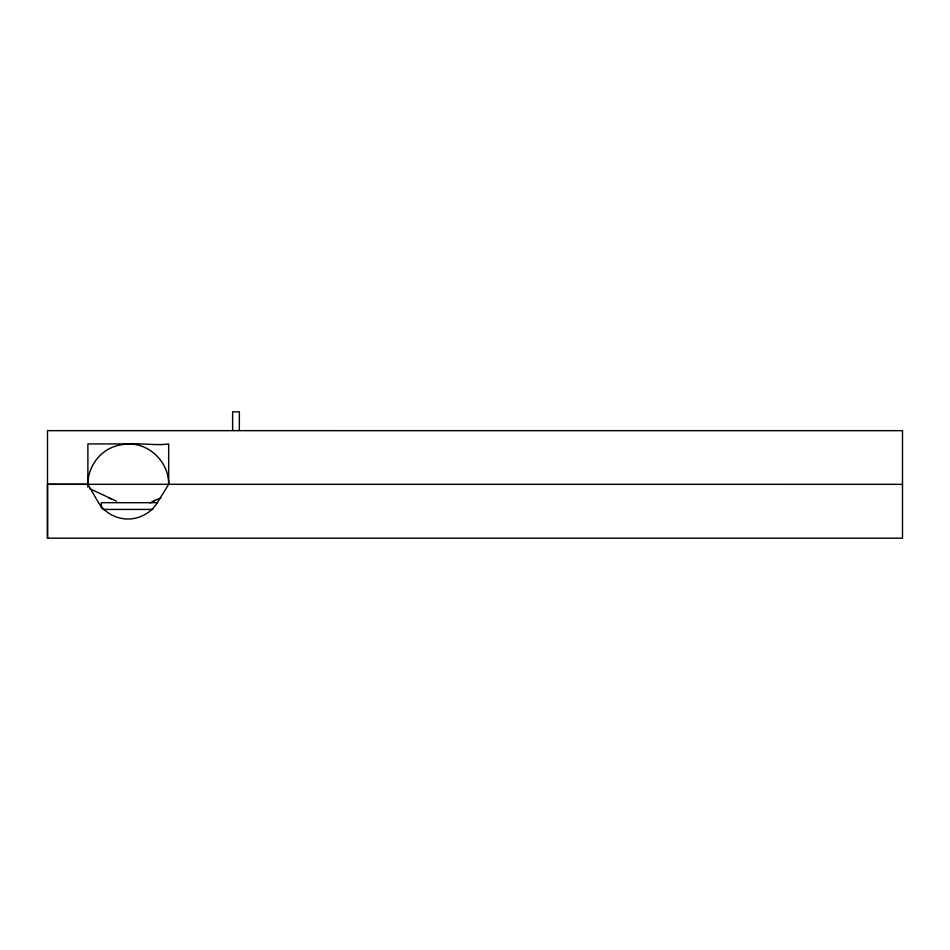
<?xml version="1.0" encoding="UTF-8"?>
<svg xmlns="http://www.w3.org/2000/svg" width="950" height="950" viewBox="0 0 950 950"><rect width="100%" height="100%" fill="white"/><g stroke="black" fill="none" stroke-linecap="round" stroke-linejoin="round"><path stroke-width="1.43" d="M47.5 538.175L47.5 430.659L902.5 430.671L902.5 538.187L47.5 538.175L47.5 484.31L902.5 484.334M87.887 487.16L87.887 475.665M88.231 479.085C89.834 466.866 97.268 455.679 107.896 449.457C126.397 439.007 148.758 446.702 168.672 443.935L168.672 484.322L157.973 501.659A34.675 34.675 0 0 1 97.921 501.659L87.887 484.322L87.887 443.935L131.955 443.935M153.354 501.173L160.918 498.014M158.46 498.916L159.731 498.512M47.5 484.31L87.887 484.322M90.024 488.811L116.446 501.173M157.463 502.692L101.353 502.692L101.353 508.072M102.826 509.426L152.95 509.426M133.249 444.244C152.926 446.358 168.993 464.538 168.672 484.322M111.34 498.916L108.87 498.014M239.352 430.243L239.352 411.813L232.619 411.813L232.619 430.243M150.338 502.906A8.372 1.437 -25 0 1 155.088 500.317"/></g></svg>
